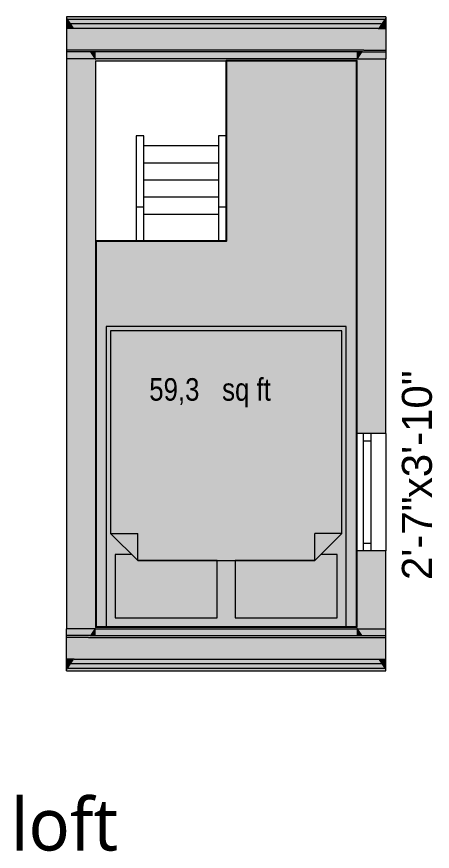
# Model space of a CAD drawing. Header units: millimetres. Extents: x -441769 to -416837, y 102511 to 137331.
# Drawn here: x -424509 to -421740, y 123431 to 128989 of the extents above; entities that cross this region are included whole.
import ezdxf
from ezdxf.enums import TextEntityAlignment as Align

# ---------------------------------------------------------------- set-up
doc = ezdxf.new("R2010")
doc.units = ezdxf.units.MM
doc.header["$MEASUREMENT"] = 0
for name, color, linetype, lineweight in [('0_Pen_No__1', 7, 'Continuous', 13), ('1.VÄLISSEINAD_Pen_No__1', 7, 'Continuous', 13), ('1.VÄLISSEINAD_Pen_No__19', 255, 'Continuous', 0), ('2.SISUSTUS_Pen_No__101', 252, 'Continuous', 13), ('ARCHICAD Window Markers_Pen_No__1', 7, 'Continuous', 13), ('ARCHICAD Windows_Pen_No__19', 255, 'Continuous', 0), ('ARCHICAD Zone Stamps_Pen_No__1', 7, 'Continuous', 13)]:
    doc.layers.add(name, color=color, linetype=linetype, lineweight=lineweight)
for name, color, linetype in [('1.VÄLISSEINAD', 7, 'Continuous'), ('2.SISUSTUS', 7, 'Continuous'), ('ARCHICAD Window Markers', 7, 'Continuous'), ('ARCHICAD Windows', 7, 'Continuous'), ('Interior - Furniture', 7, 'Continuous'), ('Model Unit - Zone', 7, 'Continuous')]:
    doc.layers.add(name, color=color, linetype=linetype)
for name, color, linetype, lineweight, true_color in [('1.VÄLISSEINAD_Pen_No__107', 7, 'Continuous', 13, 0xaaaaaa), ('1.VÄLISSEINAD_Pen_No__61', 7, 'Continuous', 20, 0x6a6a6a), ('ARCHICAD Windows_Pen_No__23', 7, 'Continuous', 20, 0xff6600), ('ARCHICAD Windows_Pen_No__3', 7, 'Continuous', 18, 0xff6600), ('Interior - Furniture _Pen_No__81', 7, 'Continuous', 20, 0x6a6a6a), ('Model Unit - Zone_Pen_No__54', 7, 'Continuous', 25, 0xbd8b17)]:
    doc.layers.add(name, color=color, linetype=linetype, lineweight=lineweight, true_color=true_color)
doc.styles.add('GENERATED_STYLE_1', font='arial.ttf')
doc.styles.add('GENERATED_STYLE_2', font='techl___.ttf')

# ---------------------------------------------------------------- blocks, each defined once
blk = doc.blocks.new('_030_4', base_point=(-423103.1, 126661.1))
at = {"layer": 'Model Unit - Zone_Pen_No__54', "linetype": 'Continuous', "lineweight": 0, "true_color": 0xede1c4}
blk.add_hatch(color=254, dxfattribs=at).paths.add_polyline_path([(-423982.7, 127495), (-423982.7, 124927), (-422243.7, 124927), (-422243.7, 128695), (-423113.2, 128695), (-423113.2, 127495)])
at = {"layer": 'ARCHICAD Zone Stamps_Pen_No__1', "color": 7, "lineweight": 13, "style": 'GENERATED_STYLE_2'}
for tag, p in [('result_occupancy', (-423626, 126581.9)), ('DUMMY_342', (-423188.2, 126581.8))]:
    blk.add_attdef(tag, text='', height=150, dxfattribs=at).set_placement(p, align=Align.TOP_LEFT)
blk = doc.blocks.new('Wall_5', base_point=(-424177.7, 128989))
at = {"layer": '1.VÄLISSEINAD_Pen_No__107', "linetype": 'Continuous', "lineweight": 13, "true_color": 0xaaaaaa}
for points in [[(-424177.7, 128971), (-424165.8, 128971), (-424177.7, 128989)], [(-424145.9, 128941), (-424165.8, 128971), (-424177.7, 128971), (-424177.7, 128941)], [(-424126, 128911), (-424145.9, 128941), (-424177.7, 128941), (-424177.7, 128911)], [(-424029.8, 128766), (-424126, 128911), (-424177.7, 128911), (-424177.7, 128766)], [(-424021.8, 128754), (-424029.8, 128766), (-424177.7, 128766), (-424177.7, 128754)], [(-423992, 128709), (-424021.8, 128754), (-424177.7, 128754), (-424177.7, 128709)], [(-424021.8, 124868), (-423992, 124913), (-424177.7, 124913), (-424177.7, 124868)], [(-424029.8, 124856), (-424021.8, 124868), (-424177.7, 124868), (-424177.7, 124856)], [(-424126, 124711), (-424029.8, 124856), (-424177.7, 124856), (-424177.7, 124711)], [(-424145.9, 124681), (-424126, 124711), (-424177.7, 124711), (-424177.7, 124681)], [(-424165.8, 124651), (-424145.9, 124681), (-424177.7, 124681), (-424177.7, 124651)], [(-424165.8, 124651), (-424177.7, 124651), (-424177.7, 124633)]]:
    blk.add_hatch(color=253, dxfattribs=at).paths.add_polyline_path(points)
at = {"layer": '1.VÄLISSEINAD_Pen_No__61', "linetype": 'Continuous', "lineweight": 20, "true_color": 0x6a6a6a}
for points in [[(-424177.7, 128709), (-424177.7, 128695), (-423982.7, 128695), (-423992, 128709)], [(-423982.7, 124927), (-423982.7, 128695), (-424177.7, 128695), (-424177.7, 124927)], [(-424177.7, 124913), (-423992, 124913), (-423982.7, 124927), (-424177.7, 124927)]]:
    blk.add_hatch(color=251, dxfattribs=at).paths.add_polyline_path(points)
at = {"layer": '1.VÄLISSEINAD_Pen_No__1', "color": 7, "linetype": 'Continuous', "lineweight": 13}
for p, q in [((-424165.8, 128971), (-424177.7, 128971)), ((-424145.9, 128941), (-424177.7, 128941)), ((-424126, 128911), (-424177.7, 128911)), ((-424029.8, 128766), (-424177.7, 128766)), ((-424021.8, 128754), (-424177.7, 128754)), ((-423992, 128709), (-424177.7, 128709)), ((-423992, 124913), (-424177.7, 124913)), ((-424021.8, 124868), (-424177.7, 124868)), ((-424029.8, 124856), (-424177.7, 124856)), ((-424126, 124711), (-424177.7, 124711)), ((-424145.9, 124681), (-424177.7, 124681)), ((-424165.8, 124651), (-424177.7, 124651))]:
    blk.add_line(p, q, dxfattribs=at)
at = {"layer": '1.VÄLISSEINAD_Pen_No__1', "color": 7, "linetype": 'Continuous', "lineweight": 13, "flags": 128}
for points in [[(-424177.7, 128989), (-424177.7, 128971)], [(-424177.7, 128971), (-424177.7, 128941)], [(-424177.7, 128941), (-424177.7, 128911)], [(-424177.7, 128911), (-424177.7, 128766)], [(-424177.7, 128766), (-424177.7, 128754)], [(-424177.7, 128754), (-424177.7, 128709)], [(-424177.7, 124868), (-424177.7, 124913)], [(-424177.7, 124856), (-424177.7, 124868)], [(-424177.7, 124711), (-424177.7, 124856)], [(-424177.7, 124681), (-424177.7, 124711)], [(-424177.7, 124651), (-424177.7, 124681)], [(-424177.7, 124633), (-424177.7, 124651)]]:
    blk.add_lwpolyline(points, dxfattribs=at)
at = {"layer": '1.VÄLISSEINAD_Pen_No__19', "color": 255, "linetype": 'Continuous', "lineweight": 0, "flags": 128}
for points in [[(-424177.7, 128709), (-424177.7, 124913)], [(-423982.7, 124927), (-423982.7, 128695)]]:
    blk.add_lwpolyline(points, dxfattribs=at)
blk = doc.blocks.new('Window 21')
at = {"layer": 'ARCHICAD Windows_Pen_No__19', "color": 255, "linetype": 'Continuous', "lineweight": 0}
for p, q in [((-390, 100), (-390, 0)), ((390, 100), (390, 0)), ((-390, 0), (-390, -50)), ((-390, 0), (-390, -50)), ((390, 0), (390, -50)), ((390, 0), (390, -50)), ((-390, -50), (-390, -95)), ((390, -50), (390, -95))]:
    blk.add_line(p, q, dxfattribs=at)
at = {"layer": 'ARCHICAD Windows_Pen_No__23', "color": 30, "linetype": 'Continuous', "lineweight": 20, "true_color": 0xff6600}
for p, q in [((-390, 0), (-340, 0)), ((-340, 0), (-340, -50)), ((340, -50), (340, 0)), ((340, 0), (390, 0)), ((-340, -50), (-390, -50)), ((390, -50), (340, -50))]:
    blk.add_line(p, q, dxfattribs=at)
at = {"layer": 'ARCHICAD Windows_Pen_No__3', "color": 30, "linetype": 'Continuous', "lineweight": 18, "true_color": 0xff6600}
for p, q in [((-390, 100), (390, 100)), ((-340, 0), (340, 0)), ((340, -50), (-340, -50)), ((-390, -95), (390, -95))]:
    blk.add_line(p, q, dxfattribs=at)
blk = doc.blocks.new('Window Stamp 21')
at = {"layer": 'ARCHICAD Window Markers_Pen_No__1', "color": 7, "lineweight": 13, "style": 'GENERATED_STYLE_1'}
for tag, p in [('DUMMY_260', (-539.6, -346.8)), ('AC_TextStyle_3', (5.4, -346.8))]:
    blk.add_attdef(tag, text='', height=200, dxfattribs=at).set_placement(p, align=Align.TOP_LEFT)
blk = doc.blocks.new('Wall_6', base_point=(-422048.7, 124633))
at = {"layer": '1.VÄLISSEINAD_Pen_No__107', "linetype": 'Continuous', "lineweight": 13, "true_color": 0xaaaaaa}
for points in [[(-422080.5, 128941), (-422100.4, 128911), (-422048.7, 128911), (-422048.7, 128941)], [(-422060.6, 128971), (-422080.5, 128941), (-422048.7, 128941), (-422048.7, 128971)], [(-422060.6, 128971), (-422048.7, 128971), (-422048.7, 128989)], [(-422100.4, 128911), (-422196.6, 128766), (-422048.7, 128766), (-422048.7, 128911)], [(-422204.6, 128754), (-422234.4, 128709), (-422048.7, 128709), (-422048.7, 128754)], [(-422196.6, 128766), (-422204.6, 128754), (-422048.7, 128754), (-422048.7, 128766)], [(-422234.4, 124913), (-422204.6, 124868), (-422048.7, 124868), (-422048.7, 124913)], [(-422204.6, 124868), (-422196.6, 124856), (-422048.7, 124856), (-422048.7, 124868)], [(-422196.6, 124856), (-422100.4, 124711), (-422048.7, 124711), (-422048.7, 124856)], [(-422100.4, 124711), (-422080.5, 124681), (-422048.7, 124681), (-422048.7, 124711)], [(-422080.5, 124681), (-422060.6, 124651), (-422048.7, 124651), (-422048.7, 124681)], [(-422048.7, 124651), (-422060.6, 124651), (-422048.7, 124633)]]:
    blk.add_hatch(color=253, dxfattribs=at).paths.add_polyline_path(points)
at = {"layer": '1.VÄLISSEINAD_Pen_No__61', "linetype": 'Continuous', "lineweight": 20, "true_color": 0x6a6a6a}
for points in [[(-422243.7, 128695), (-422048.7, 128695), (-422048.7, 128709), (-422234.4, 128709)], [(-422243.7, 128695), (-422243.7, 126213), (-422048.7, 126213), (-422048.7, 128695)], [(-422243.7, 124927), (-422048.7, 124927), (-422048.7, 125433), (-422243.7, 125433)], [(-422243.7, 124927), (-422234.4, 124913), (-422048.7, 124913), (-422048.7, 124927)]]:
    blk.add_hatch(color=251, dxfattribs=at).paths.add_polyline_path(points)
at = {"layer": '1.VÄLISSEINAD_Pen_No__1', "color": 7, "linetype": 'Continuous', "lineweight": 13}
for p, q in [((-422080.5, 128941), (-422048.7, 128941)), ((-422060.6, 128971), (-422048.7, 128971)), ((-422100.4, 128911), (-422048.7, 128911)), ((-422204.6, 128754), (-422048.7, 128754)), ((-422196.6, 128766), (-422048.7, 128766)), ((-422234.4, 128709), (-422048.7, 128709)), ((-422234.4, 124913), (-422048.7, 124913)), ((-422204.6, 124868), (-422048.7, 124868)), ((-422196.6, 124856), (-422048.7, 124856)), ((-422100.4, 124711), (-422048.7, 124711)), ((-422080.5, 124681), (-422048.7, 124681)), ((-422060.6, 124651), (-422048.7, 124651))]:
    blk.add_line(p, q, dxfattribs=at)
at = {"layer": '1.VÄLISSEINAD_Pen_No__1', "color": 7, "linetype": 'Continuous', "lineweight": 13, "flags": 128}
for points in [[(-422048.7, 128989), (-422048.7, 128971)], [(-422048.7, 128971), (-422048.7, 128941)], [(-422048.7, 128941), (-422048.7, 128911)], [(-422048.7, 128911), (-422048.7, 128766)], [(-422048.7, 128766), (-422048.7, 128754)], [(-422048.7, 128754), (-422048.7, 128709)], [(-422048.7, 124868), (-422048.7, 124913)], [(-422048.7, 124856), (-422048.7, 124868)], [(-422048.7, 124711), (-422048.7, 124856)], [(-422048.7, 124681), (-422048.7, 124711)], [(-422048.7, 124651), (-422048.7, 124681)], [(-422048.7, 124633), (-422048.7, 124651)]]:
    blk.add_lwpolyline(points, dxfattribs=at)
at = {"layer": '1.VÄLISSEINAD_Pen_No__19', "color": 255, "linetype": 'Continuous', "lineweight": 0}
for p, q in [((-422198.7, 126213), (-422243.7, 126213)), ((-422148.7, 126213), (-422198.7, 126213)), ((-422048.7, 126213), (-422148.7, 126213)), ((-422198.7, 125433), (-422243.7, 125433)), ((-422148.7, 125433), (-422198.7, 125433)), ((-422048.7, 125433), (-422148.7, 125433))]:
    blk.add_line(p, q, dxfattribs=at)
at = {"layer": '1.VÄLISSEINAD_Pen_No__19', "color": 255, "linetype": 'Continuous', "lineweight": 0, "flags": 128}
for points in [[(-422243.7, 128695), (-422243.7, 126213)], [(-422048.7, 126213), (-422048.7, 128709)], [(-422243.7, 125433), (-422243.7, 124927)], [(-422048.7, 124913), (-422048.7, 125433)]]:
    blk.add_lwpolyline(points, dxfattribs=at)
at = {"layer": 'ARCHICAD Window Markers', "color": 7, "lineweight": 13}
ref = blk.add_blockref('Window Stamp 21', (-422243.7, 125823), dxfattribs=dict(at, rotation=90))
ref.add_attrib('AC_TextStyle_3', 'x3\'-10"', dxfattribs={"layer": 'ARCHICAD Window Markers_Pen_No__1', "color": 7, "lineweight": 13, "height": 200, "rotation": 90, "style": 'GENERATED_STYLE_1'}).set_placement((-421942.6, 125782.6), align=Align.TOP_LEFT)
ref.add_attrib('DUMMY_260', '2\'-7"', dxfattribs={"layer": 'ARCHICAD Window Markers_Pen_No__1', "color": 7, "lineweight": 13, "height": 200, "rotation": 90, "style": 'GENERATED_STYLE_1'}).set_placement((-421942.6, 125237.7), align=Align.TOP_LEFT)
at = {"layer": 'ARCHICAD Windows', "color": 21, "linetype": 'Continuous', "lineweight": 18, "true_color": 0xff9955, "zscale": 1000, "rotation": 270}
blk.add_blockref('Window 21', (-422148.7, 125823), dxfattribs=at)
blk = doc.blocks.new('Wall_7', base_point=(-422048.7, 128989))
at = {"layer": '1.VÄLISSEINAD_Pen_No__107', "linetype": 'Continuous', "lineweight": 13, "true_color": 0xaaaaaa}
for points in [[(-422048.7, 128989), (-424177.7, 128989), (-424165.8, 128971), (-422060.6, 128971)], [(-422060.6, 128971), (-424165.8, 128971), (-424145.9, 128941), (-422080.5, 128941)], [(-422080.5, 128941), (-424145.9, 128941), (-424126, 128911), (-422100.4, 128911)], [(-422100.4, 128911), (-424126, 128911), (-424029.8, 128766), (-422196.6, 128766)], [(-422196.6, 128766), (-424029.8, 128766), (-424021.8, 128754), (-422204.6, 128754)], [(-423982.7, 128709), (-422243.7, 128709), (-422243.7, 128754), (-423982.7, 128754)], [(-423982.7, 128695), (-422243.7, 128695), (-422243.7, 128709), (-423982.7, 128709)]]:
    blk.add_hatch(color=253, dxfattribs=at).paths.add_polyline_path(points)
at = {"layer": '1.VÄLISSEINAD_Pen_No__61', "linetype": 'Continuous', "lineweight": 20, "true_color": 0x6a6a6a}
for points in [[(-423982.7, 128754), (-424021.8, 128754), (-423992, 128709), (-423982.7, 128709)], [(-422243.7, 128709), (-422234.4, 128709), (-422204.6, 128754), (-422243.7, 128754)], [(-423992, 128709), (-423982.7, 128695), (-423982.7, 128709)], [(-422243.7, 128695), (-422234.4, 128709), (-422243.7, 128709)]]:
    blk.add_hatch(color=251, dxfattribs=at).paths.add_polyline_path(points)
at = {"layer": '1.VÄLISSEINAD_Pen_No__1', "color": 7, "linetype": 'Continuous', "lineweight": 13}
for p, q in [((-422060.6, 128971), (-424165.8, 128971)), ((-422080.5, 128941), (-424145.9, 128941)), ((-422100.4, 128911), (-424126, 128911)), ((-422196.6, 128766), (-424029.8, 128766)), ((-423982.7, 128754), (-424021.8, 128754)), ((-422243.7, 128754), (-423982.7, 128754)), ((-422204.6, 128754), (-422243.7, 128754)), ((-423982.7, 128709), (-423992, 128709)), ((-422243.7, 128709), (-423982.7, 128709)), ((-422234.4, 128709), (-422243.7, 128709))]:
    blk.add_line(p, q, dxfattribs=at)
at = {"layer": '1.VÄLISSEINAD_Pen_No__1', "color": 7, "linetype": 'Continuous', "lineweight": 13, "flags": 128}
for points in [[(-422048.7, 128989), (-424177.7, 128989)], [(-423982.7, 128695), (-422243.7, 128695)]]:
    blk.add_lwpolyline(points, dxfattribs=at)
blk = doc.blocks.new('Wall_8', base_point=(-422048.7, 124633))
at = {"layer": '1.VÄLISSEINAD_Pen_No__107', "linetype": 'Continuous', "lineweight": 13, "true_color": 0xaaaaaa}
for points in [[(-422243.7, 124927), (-423982.7, 124927), (-423982.7, 124913), (-422243.7, 124913)], [(-422243.7, 124913), (-423982.7, 124913), (-423982.7, 124868), (-422243.7, 124868)], [(-424126, 124711), (-422100.4, 124711), (-422196.6, 124856), (-424029.8, 124856)], [(-424029.8, 124856), (-422196.6, 124856), (-422204.6, 124868), (-424021.8, 124868)], [(-424165.8, 124651), (-422060.6, 124651), (-422080.5, 124681), (-424145.9, 124681)], [(-424145.9, 124681), (-422080.5, 124681), (-422100.4, 124711), (-424126, 124711)], [(-424177.7, 124633), (-422048.7, 124633), (-422060.6, 124651), (-424165.8, 124651)]]:
    blk.add_hatch(color=253, dxfattribs=at).paths.add_polyline_path(points)
at = {"layer": '1.VÄLISSEINAD_Pen_No__61', "linetype": 'Continuous', "lineweight": 20, "true_color": 0x6a6a6a}
for points in [[(-423982.7, 124913), (-423992, 124913), (-424021.8, 124868), (-423982.7, 124868)], [(-423982.7, 124927), (-423992, 124913), (-423982.7, 124913)], [(-422234.4, 124913), (-422243.7, 124927), (-422243.7, 124913)], [(-422243.7, 124868), (-422204.6, 124868), (-422234.4, 124913), (-422243.7, 124913)]]:
    blk.add_hatch(color=251, dxfattribs=at).paths.add_polyline_path(points)
at = {"layer": '1.VÄLISSEINAD_Pen_No__1', "color": 7, "linetype": 'Continuous', "lineweight": 13}
for p, q in [((-423992, 124913), (-423982.7, 124913)), ((-423982.7, 124913), (-422243.7, 124913)), ((-422243.7, 124913), (-422234.4, 124913)), ((-424029.8, 124856), (-422196.6, 124856)), ((-424021.8, 124868), (-423982.7, 124868)), ((-423982.7, 124868), (-422243.7, 124868)), ((-422243.7, 124868), (-422204.6, 124868)), ((-424145.9, 124681), (-422080.5, 124681)), ((-424126, 124711), (-422100.4, 124711)), ((-424165.8, 124651), (-422060.6, 124651))]:
    blk.add_line(p, q, dxfattribs=at)
at = {"layer": '1.VÄLISSEINAD_Pen_No__1', "color": 7, "linetype": 'Continuous', "lineweight": 13, "flags": 128}
for points in [[(-422243.7, 124927), (-423982.7, 124927)], [(-424177.7, 124633), (-422048.7, 124633)]]:
    blk.add_lwpolyline(points, dxfattribs=at)
blk = doc.blocks.new('Bed Double 21')
at = {"layer": '2.SISUSTUS_Pen_No__101', "color": 252, "linetype": 'Continuous', "lineweight": 13}
for p, q in [((1600, 2000), (0, 2000)), ((0, 2000), (0, 0)), ((1600, 0), (1600, 2000)), ((740, 1940), (60, 1940)), ((60, 1940), (60, 1520)), ((740, 1560), (740, 1940)), ((1540, 1940), (860, 1940)), ((860, 1940), (860, 1560)), ((1540, 1520), (1540, 1940)), ((210, 1560), (30, 1380)), ((170, 1520), (210, 1560)), ((210, 1560), (740, 1560)), ((800, 1560), (210, 1560)), ((210, 1560), (210, 1380)), ((1390, 1560), (800, 1560)), ((860, 1560), (1390, 1560)), ((1390, 1560), (1430, 1520)), ((1570, 1380), (1390, 1560)), ((1390, 1560), (1390, 1380)), ((60, 1520), (170, 1520)), ((1430, 1520), (1540, 1520)), ((30, 1380), (30, 30)), ((30, 1380), (210, 1380)), ((1570, 1380), (1390, 1380)), ((1570, 30), (1570, 1380)), ((0, 0), (1600, 0)), ((30, 30), (800, 30)), ((800, 30), (1570, 30))]:
    blk.add_line(p, q, dxfattribs=at)
blk = doc.blocks.new('Ship Ladder 21')
at = {"layer": 'Interior - Furniture _Pen_No__81', "color": 251, "linetype": 'Continuous', "lineweight": 20, "true_color": 0x6a6a6a}
for p, q in [((471.4, 300), (0, 300)), ((0, 300), (0, 249.2)), ((471.4, 249.2), (471.4, 300)), ((700, 300), (471.4, 300)), ((700, 249.2), (700, 300)), ((0, 249.2), (471.4, 249.2)), ((66.7, 249.2), (66.7, -249.2)), ((180.6, 249.2), (180.6, -249.2)), ((294.5, 249.2), (294.5, -249.2)), ((408.3, 249.2), (408.3, -249.2)), ((471.4, 249.2), (700, 249.2)), ((522.2, 249.2), (522.2, -249.2)), ((700, -249.2), (700, 249.2)), ((0, -249.2), (0, -300)), ((471.4, -249.2), (0, -249.2)), ((471.4, -300), (471.4, -249.2)), ((700, -249.2), (471.4, -249.2)), ((700, -300), (700, -249.2)), ((0, -300), (471.4, -300)), ((471.4, -300), (700, -300))]:
    blk.add_line(p, q, dxfattribs=at)

msp = doc.modelspace()

# ---------------------------------------------------------------- linework, layer by layer
at = {"layer": 'Model Unit - Zone_Pen_No__54', "color": 42, "linetype": 'Continuous', "lineweight": 25, "true_color": 0xbd8b17, "flags": 128}
msp.add_lwpolyline([(-423982.7, 127495), (-423982.7, 124927), (-422243.7, 124927), (-422243.7, 128695), (-423113.2, 128695), (-423113.2, 127495)], close=True, dxfattribs=at)

# ---------------------------------------------------------------- block references
at = {"layer": '1.VÄLISSEINAD', "color": 255, "lineweight": 0}
for name, p in [('Wall_5', (-424177.7, 128989)), ('Wall_6', (-422048.7, 124633))]:
    msp.add_blockref(name, p, dxfattribs=at)
at = {"layer": '1.VÄLISSEINAD', "color": 7, "lineweight": 35}
for name, p in [('Wall_7', (-422048.7, 128989)), ('Wall_8', (-422048.7, 124633))]:
    msp.add_blockref(name, p, dxfattribs=at)
at = {"layer": '2.SISUSTUS', "color": 104, "linetype": 'Continuous', "lineweight": 20, "true_color": 0x029e21, "zscale": 1000, "rotation": 180}
msp.add_blockref('Bed Double 21', (-422313.2, 126927), dxfattribs=at)
at = {"layer": 'Interior - Furniture', "color": 104, "linetype": 'Continuous', "lineweight": 20, "true_color": 0x029e21, "zscale": 1000, "rotation": 270}
msp.add_blockref('Ship Ladder 21', (-423413.2, 128195), dxfattribs=at)
at = {"layer": 'Model Unit - Zone', "color": 7, "linetype": 'Continuous', "lineweight": 13}
msp.add_blockref('_030_4', (-423103.1, 126661.1), dxfattribs=at).add_auto_attribs({'result_occupancy': '59,3', 'DUMMY_342': ' sq ft'})

# ---------------------------------------------------------------- texts
at = {"layer": '0_Pen_No__1', "color": 7, "linetype": 'Continuous', "lineweight": 13, "insert": (-424548.2, 123431.2), "char_height": 350, "attachment_point": 7, "style": 'GENERATED_STYLE_2'}
msp.add_mtext('\\A1;\\pxql;{\\fRoboto|b0|i0|c0|p2;loft}', dxfattribs=at)

doc.saveas('drawing.dxf')
